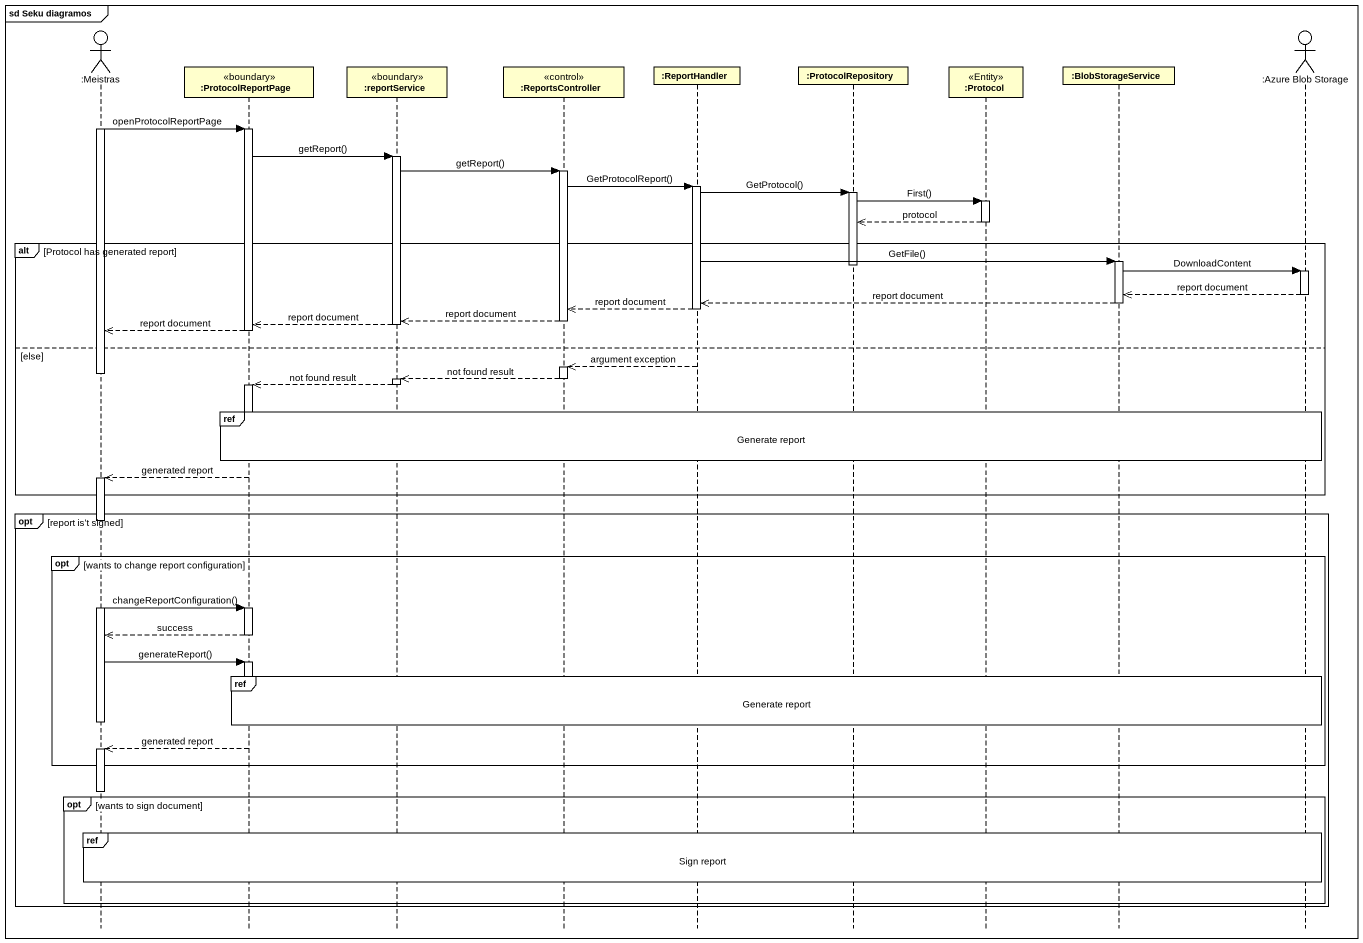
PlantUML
@startuml
mainframe sd Seku diagramos
hide footbox
actor ":Meistras" as Meistras
participant ":ProtocolReportPage" as ProtocolReportPage <<boundary>>
participant ":reportService" as reportService <<boundary>>
participant ":ReportsController" as ReportsController <<control>>
participant ":ReportHandler" as ReportHandler
participant ":ProtocolRepository" as ProtocolRepository
participant ":Protocol" as Protocol_ <<Entity>>
participant ":BlobStorageService" as BlobStorageService
actor ":Azure Blob Storage" as Azure_Blob_Storage

activate Meistras
Meistras -> ProtocolReportPage : openProtocolReportPage
activate ProtocolReportPage
ProtocolReportPage -> reportService : getReport()
activate reportService
reportService -> ReportsController : getReport()
activate ReportsController
ReportsController -> ReportHandler : GetProtocolReport()
activate ReportHandler
ReportHandler -> ProtocolRepository : GetProtocol()
activate ProtocolRepository
ProtocolRepository -> Protocol_ : First()
activate Protocol_
Protocol_ -->> ProtocolRepository : protocol
deactivate Protocol_
alt Protocol has generated report
  ReportHandler -> BlobStorageService : GetFile()
  activate BlobStorageService
  deactivate ProtocolRepository
  BlobStorageService -> Azure_Blob_Storage : DownloadContent
  activate Azure_Blob_Storage
  Azure_Blob_Storage -->> BlobStorageService : report document
  deactivate Azure_Blob_Storage
  BlobStorageService -->> ReportHandler : report document
  deactivate BlobStorageService
  ReportHandler -->> ReportsController : report document
  deactivate ReportHandler
  ReportsController -->> reportService : report document
  deactivate ReportsController
  reportService -->> ProtocolReportPage : report document
  deactivate reportService
  ProtocolReportPage -->> Meistras : report document
  deactivate ProtocolReportPage
else else
  ReportHandler -->> ReportsController : argument exception
  activate ReportsController
  deactivate Meistras
  ReportsController -->> reportService : not found result
  deactivate ReportsController
  activate reportService
  reportService -->> ProtocolReportPage : not found result
  deactivate reportService
  activate ProtocolReportPage
  ref over ProtocolReportPage, reportService, ReportsController, ReportHandler, ProtocolRepository, Protocol_, BlobStorageService, Azure_Blob_Storage : Generate report
  deactivate ProtocolReportPage
  ProtocolReportPage -->> Meistras : generated report
  activate Meistras
end
opt report is't signed
  opt wants to change report configuration
    Meistras -> ProtocolReportPage : changeReportConfiguration()
    activate ProtocolReportPage
    ProtocolReportPage -->> Meistras : success
    deactivate ProtocolReportPage
    Meistras -> ProtocolReportPage : generateReport()
    activate ProtocolReportPage
    ref over ProtocolReportPage, reportService, ReportsController, ReportHandler, ProtocolRepository, Protocol_, BlobStorageService, Azure_Blob_Storage : Generate report
    deactivate ProtocolReportPage
    deactivate Meistras
    ProtocolReportPage -->> Meistras : generated report
    activate Meistras
  end
  deactivate Meistras
  opt wants to sign document
    ref over Meistras, ProtocolReportPage, reportService, ReportsController, ReportHandler, ProtocolRepository, Protocol_, BlobStorageService, Azure_Blob_Storage : Sign report
  end
end
@enduml
